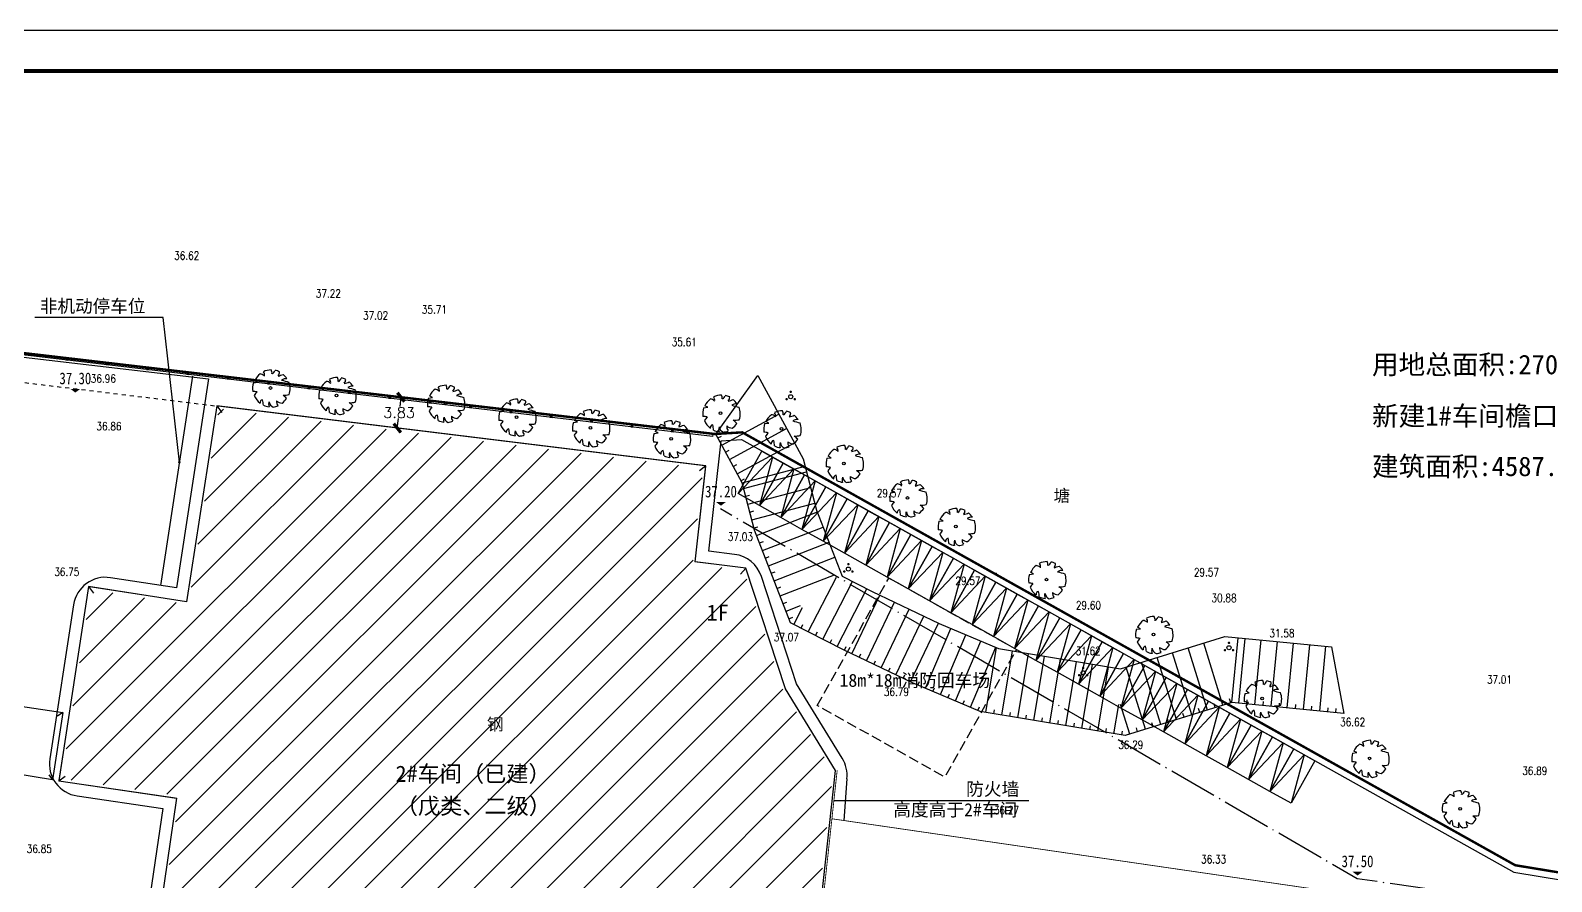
# Model space of a CAD drawing. Extents: x 40372685 to 40373131, y 3431137 to 3431353.
# Drawn here: x 40372788.4 to 40372975.6, y 3431248.6 to 3431353.4 of the extents above; entities that cross this region are included whole.
import ezdxf
from ezdxf.enums import TextEntityAlignment as Align

# ---------------------------------------------------------------- set-up
doc = ezdxf.new("R2010")
doc.units = 0
doc.header["$LTSCALE"] = 0.5
doc.header["$PDSIZE"] = -0.6
for name, pattern in [('10421', [2.00000000001, 2, 1e-11]), ('ACAD_ISO04W100', [30.5, 24, -3, 0.5, -3]), ('DASH', [0.35, 0.25, -0.1]), ('DASHDOT', [1, 0.5, -0.25, 0, -0.25]), ('X5', [3, 2, -1]), ('X6', [2, 1, -1])]:
    doc.linetypes.add(name, pattern=pattern)
doc.layers.get('0').update_dxf_attribs({"linetype": 'CONTINUOUS'})
doc.layers.get('Defpoints').update_dxf_attribs({"color": 1, "linetype": 'CONTINUOUS'})
doc.layers.add('ASSIST', color=7, linetype='CONTINUOUS', plot=False)
for name, color, linetype in [('DIM_LEAD', 3, 'CONTINUOUS'), ('DLSS', 4, 'CONTINUOUS'), ('DM-标高', 7, 'CONTINUOUS'), ('DMTZ', 3, 'CONTINUOUS'), ('GCD', 250, 'CONTINUOUS'), ('JMD', 6, 'CONTINUOUS'), ('JZD', 1, 'CONTINUOUS'), ('JZP', 1, 'CONTINUOUS'), ('PUB_TEXT', 7, 'CONTINUOUS'), ('PUB_TITLE', 4, 'CONTINUOUS'), ('SXSS', 5, 'CONTINUOUS'), ('tree', 84, 'CONTINUOUS'), ('ZBTZ', 3, 'CONTINUOUS'), ('停车', 6, 'DASHDOT'), ('原道路', 7, 'CONTINUOUS'), ('建筑', 2, 'CONTINUOUS')]:
    doc.layers.add(name, color=color, linetype=linetype)
doc.styles.add('DIMHT', font='', dxfattribs={"width": 0.8})
doc.styles.add('HZ', font='rs.shx', dxfattribs={"width": 0.8, "bigfont": 'hztxt.shx'})
doc.styles.get("Standard").update_dxf_attribs({"font": 'rs.shx', "bigfont": 'hztxt.shx'})
doc.styles.add('宋体', font='')
doc.styles.get('DIMHT').set_extended_font_data('SimSun')
doc.styles.get('宋体').set_extended_font_data('SimSun')
doc.dimstyles.new('副本 (2) STANDARD', dxfattribs={"dimtxt": 1.3, "dimasz": 1, "dimexe": 0.18, "dimexo": 0.0625, "dimgap": 0.09, "dimtad": 0, "dimtih": 1, "dimtoh": 1, "dimzin": 0, "dimdsep": 46, "dimtxsty": 'Standard', "dimblk": 'ARCHTICK', "dimcen": 0.09, "dimadec": 0, "dimazin": 0, "dimtfac": 1, "dimtofl": 0, "dimtmove": 0, "dimatfit": 3, "dimfxl": 0.18, "dimtolj": 1, "dimtzin": 0, "dimarcsym": 0})

# ---------------------------------------------------------------- blocks, each defined once
blk = doc.blocks.new('_ArchTick')
at = {"color": 0, "linetype": 'ByBlock', "const_width": 0.4}
blk.add_lwpolyline([(-0.5, -0.5), (0.5, 0.5)], dxfattribs=at)
blk = doc.blocks.new('*D39')
at = {"color": 0, "linetype": 'Continuous', "lineweight": -2}
for p, q in [((40372833.92030405, 3431308.280328995), (40372833.80360275, 3431308.294005849)), ((40372833.98237921, 3431308.273054072), (40372833.8461777, 3431307.110879537)), ((40372833.53652702, 3431304.468705002), (40372833.67272852, 3431305.630879537)), ((40372833.47445186, 3431304.475979925), (40372833.35775056, 3431304.48965678))]:
    blk.add_line(p, q, dxfattribs=at)
at = {"layer": 'Defpoints', "color": 0, "linetype": 'Continuous'}
for p in [(40372833.98237921, 3431308.273054072, -38.763), (40372833.98237921, 3431308.273054072), (40372833.53652702, 3431304.468705002)]:
    blk.add_point(p, dxfattribs=at)
at = {"color": 0, "linetype": 'Continuous', "lineweight": -2}
for p, rotation in [((40372833.98237921, 3431308.273054072), 83.31568969721653), ((40372833.53652702, 3431304.468705002), 263.3156896972165)]:
    blk.add_blockref('_ArchTick', p, dxfattribs=dict(at, rotation=rotation))
at = {"color": 0, "linetype": 'Continuous', "insert": (40372833.75945311, 3431306.370879533), "char_height": 1.3, "attachment_point": 5}
blk.add_mtext('\\A1;3.83', dxfattribs=at)
blk = doc.blocks.new('dfghfg')
at = {"layer": 'tree', "linetype": 'ByBlock'}
for p, q in [((509406.2682410891, 3423593.020053741), (509406.6218178452, 3423593.059964756)), ((509406.6218178452, 3423593.059964756), (509406.3612876038, 3423593.199653311)), ((509406.3612876038, 3423593.199653311), (509406.3612876038, 3423593.199653311))]:
    blk.add_line(p, q, dxfattribs=at)
blk.add_circle((509407.7112059934, 3423592.546626458), 0.1145738825968271, dxfattribs=at)
for centre, radius, start, end in [((509407.7887004479, 3423592.491841269), 1.580153127283923, 126.0750862209067, 153.6245358157627), ((509406.7472989186, 3423593.104986692), 0.6732104297996909, 48.52032687076241, 80.51513693243255), ((509407.7887004479, 3423592.491841269), 1.596549086296695, 89.33214719505658, 114.3856331149069), ((509406.8375576603, 3423593.679193987), 0.3900161243638618, 343.6554953825319, 39.76000017775623), ((509407.2895467119, 3423593.828860295), 0.5791184094101951, 352.0774787637317, 26.61285016491495), ((509407.5601130034, 3423594.249938669), 0.605530092359942, 304.1868347793446, 338.5410985548548), ((509407.7887004479, 3423592.491841269), 1.591907737864887, 62.87665779174358, 77.70212823398225), ((509408.053398783, 3423593.910572988), 0.4610683567131215, 315.8454028051646, 359.7650515073393), ((509407.0806276748, 3423598.269274246), 4.896501161568438, 285.4397492940443, 290.7099386937828), ((509407.7887004479, 3423592.491841269), 1.569924453832538, 31.40982915094151, 49.47525297522204), ((509407.7887004479, 3423592.491841269), 1.609597799522454, 160.8426186990589, 187.2750076388026), ((509405.9832870107, 3423589.655919178), 2.640362469471504, 77.37282248889207, 85.46489281535014), ((509407.800271239, 3423590.982997603), 1.760148235436332, 134.778171736673, 147.3314575017362), ((509409.0496460202, 3423592.61382284), 0.7006536032791523, 83.53226132824136, 121.6543916409493), ((509410.690284622, 3423598.754125988), 5.896447816781406, 250.0864903271784, 256.3451087783815), ((509407.7887004479, 3423592.491841269), 1.600755679284595, 340.3307325926162, 19.42996922986335), ((509407.7887004479, 3423592.491841269), 1.572737422721863, 200.8102930094846, 231.4391664261369), ((509407.0609610301, 3423591.294675654), 0.2616410892313545, 97.74103767390717, 188.8107565348529), ((509403.7624485414, 3423590.924118831), 3.323492048011952, 2.946470817878558, 10.92381899495543), ((509407.7887004479, 3423592.491841269), 1.565680468177276, 243.1498331421489, 261.8356211140722), ((509408.1887524429, 3423591.154822244), 0.6608835852679075, 160.600839180328, 199.399160819672), ((509408.1146230217, 3423591.411938739), 0.5337378644736782, 186.1911477480004, 248.4951671822774), ((509407.7887004479, 3423592.491841269), 1.581857874712538, 274.7236252440303, 290.3276997676143), ((509408.7005242803, 3423591.354377322), 0.490350427398323, 170.6313650655725, 220.6278085529084), ((509408.7899798857, 3423592.128594016), 0.900453911657676, 230.458233944903, 263.1092794003299), ((509407.7887004479, 3423592.491841269), 1.542217127291086, 305.394040057282, 326.2463754227349), ((509408.8866493223, 3423593.876725358), 1.966765796431264, 266.7454956891002, 282.01462486315), ((509407.8133969895, 3423590.589947882), 1.635690329822331, 39.65359599464671, 53.99298541558833)]:
    blk.add_arc(centre, radius, start, end, dxfattribs=at)
blk = doc.blocks.new('fgfg')
at = {"layer": '停车', "color": 41, "linetype": 'Continuous'}
for points in [[(492780.1734876254, 3430359.732672142), (492783.1734876254, 3430359.732672142), (492783.1734876254, 3430353.732672142), (492780.1734876254, 3430353.732672142), (492780.1734876254, 3430359.732672142)], [(492780.1734876254, 3430353.732672142), (492781.6734876254, 3430359.732672142), (492783.1734876254, 3430353.732672142)], [(492783.1734876254, 3430359.732672142), (492786.1734876254, 3430359.732672142), (492786.1734876254, 3430353.732672142), (492783.1734876254, 3430353.732672142), (492783.1734876254, 3430359.732672142)], [(492783.1734876254, 3430353.732672142), (492784.6734876254, 3430359.732672142), (492786.1734876254, 3430353.732672142)], [(492786.1734876254, 3430359.732672142), (492789.1734876254, 3430359.732672142), (492789.1734876254, 3430353.732672142), (492786.1734876254, 3430353.732672142), (492786.1734876254, 3430359.732672142)], [(492786.1734876254, 3430353.732672142), (492787.6734876254, 3430359.732672142), (492789.1734876254, 3430353.732672142)], [(492789.1734876254, 3430359.732672142), (492792.1734876254, 3430359.732672142), (492792.1734876254, 3430353.732672142), (492789.1734876254, 3430353.732672142), (492789.1734876254, 3430359.732672142)], [(492789.1734876254, 3430353.732672142), (492790.6734876254, 3430359.732672142), (492792.1734876254, 3430353.732672142)], [(492792.1734876254, 3430359.732672142), (492795.1734876254, 3430359.732672142), (492795.1734876254, 3430353.732672142), (492792.1734876254, 3430353.732672142), (492792.1734876254, 3430359.732672142)], [(492792.1734876254, 3430353.732672142), (492793.6734876254, 3430359.732672142), (492795.1734876254, 3430353.732672142)], [(492795.1734876254, 3430359.732672142), (492798.1734876254, 3430359.732672142), (492798.1734876254, 3430353.732672142), (492795.1734876254, 3430353.732672142), (492795.1734876254, 3430359.732672142)], [(492795.1734876254, 3430353.732672142), (492796.6734876254, 3430359.732672142), (492798.1734876254, 3430353.732672142)], [(492798.1734876254, 3430359.732672142), (492801.1734876254, 3430359.732672142), (492801.1734876254, 3430353.732672142), (492798.1734876254, 3430353.732672142), (492798.1734876254, 3430359.732672142)], [(492798.1734876254, 3430353.732672142), (492799.6734876254, 3430359.732672142), (492801.1734876254, 3430353.732672142)], [(492801.1734876254, 3430359.732672142), (492804.1734876254, 3430359.732672142), (492804.1734876254, 3430353.732672142), (492801.1734876254, 3430353.732672142), (492801.1734876254, 3430359.732672142)], [(492801.1734876254, 3430353.732672142), (492802.6734876254, 3430359.732672142), (492804.1734876254, 3430353.732672142)], [(492804.1734876254, 3430359.732672142), (492807.1734876254, 3430359.732672142), (492807.1734876254, 3430353.732672142), (492804.1734876254, 3430353.732672142), (492804.1734876254, 3430359.732672142)], [(492804.1734876254, 3430353.732672142), (492805.6734876254, 3430359.732672142), (492807.1734876254, 3430353.732672142)], [(492807.1734876254, 3430359.732672142), (492810.1734876254, 3430359.732672142), (492810.1734876254, 3430353.732672142), (492807.1734876254, 3430353.732672142), (492807.1734876254, 3430359.732672142)], [(492807.1734876254, 3430353.732672142), (492808.6734876254, 3430359.732672142), (492810.1734876254, 3430353.732672142)]]:
    blk.add_lwpolyline(points, dxfattribs=at)
blk = doc.blocks.new('室外标高')
at = {"color": 0, "linetype": 'Continuous'}
blk.add_solid([(-0.3774873600000138, 0.2831155200000103), (0.3774873600000138, 0.2831155200000103), (0, 0)], dxfattribs=at)
at = {"color": 0, "linetype": 'Continuous', "style": 'DIMHT', "width": 0.8}
blk.add_attdef('标高', text='', height=1, dxfattribs=at).set_placement((0, 0.6371457211896612), align=Align.CENTER)
blk = doc.blocks.new('GC0000')
at = {"linetype": 'Continuous'}
blk.add_point((0, 0), dxfattribs=at)
blk = doc.blocks.new('GC200')
blk = doc.blocks.new('gc254')
at = {"const_width": 0.3}
for points in [[(-0.15, 1.2, 1), (0.15, 1.2, 1)], [(-1.15, -0.6, 1), (-0.85, -0.6, 1)], [(0.85, -0.6, 1), (1.15, -0.6, 1)]]:
    blk.add_lwpolyline(points, format="xyb", close=True, dxfattribs=at)
blk.add_circle((0, 0), 0.5)
blk = doc.blocks.new('gc002')
at = {"color": 250}
for p, q in [((0.5, 0.5), (-0.5, 0.5)), ((-0.5, 0.5), (-0.5, -0.5)), ((0.5, -0.5), (0.5, 0.5)), ((-0.5, -0.5), (0.5, -0.5))]:
    blk.add_line(p, q, dxfattribs=at)
at = {"color": 250, "linetype": 'Continuous'}
for points in [[(0, 0), (0.5, 0.5), (-0.5, 0.5)], [(0, 0), (-0.5, 0.5), (-0.5, -0.5)], [(0, 0), (-0.5, -0.5), (0.5, -0.5)], [(0, 0), (0.5, -0.5), (0.5, 0.5)]]:
    blk.add_solid(points, dxfattribs=at)
blk = doc.blocks.new('tyrgefrgh')
at = {"layer": 'ASSIST', "color": 251, "linetype": 'Continuous', "flags": 128}
blk.add_lwpolyline([(40373183.78532836, 3431580.099577629), (40373169.98032836, 3431581.434577629), (40373156.85732836, 3431577.368577629), (40373139.03532836, 3431580.33557763), (40373130.69732836, 3431583.862577629), (40373122.19032836, 3431587.92957763), (40373115.68832836, 3431591.255577629), (40373111.27232835, 3431602.653577629), (40373109.73032836, 3431608.48357763), (40373106.4811159, 3431614.492412166), (40373111.66090069, 3431621.717600137), (40373117.23206685, 3431611.45501058), (40373118.90424185, 3431605.132844417), (40373122.05604015, 3431596.997836021), (40373125.74327855, 3431595.111684853), (40373133.98764918, 3431591.170241881), (40373141.28487, 3431588.083494721), (40373156.29993197, 3431585.58379273), (40373169.14795981, 3431589.564595992), (40373182.25189792, 3431588.297391547)], close=True, dxfattribs=at)
at = {"layer": 'DLSS', "color": 251, "linetype": 'X6', "elevation": -38.763, "flags": 128}
blk.add_lwpolyline([(40372962.72778402, 3431572.372086061), (40372964.59358639, 3431572.570029305), (40372968.59985823, 3431627.277895613), (40373045.09332836, 3431617.951577629)], dxfattribs=at)
at = {"layer": 'DMTZ', "color": 251, "linetype": 'Continuous'}
for p, q in [((40373107.21649091, 3431613.132468236), (40373114.25523905, 3431616.938595363)), ((40373108.16779545, 3431611.373201438), (40373115.20943016, 3431615.180889446)), ((40373106.74083864, 3431614.012101634), (40373107.18065534, 3431614.24992777)), ((40373107.69214318, 3431612.252834837), (40373108.13195988, 3431612.490660973)), ((40373109.1191, 3431609.61393464), (40373116.16362127, 3431613.423183529)), ((40373108.64344773, 3431610.493568039), (40373109.08326443, 3431610.731394175)), ((40373109.73032836, 3431608.48357763), (40373117.47612011, 3431610.532293044)), ((40373109.59475227, 3431608.734301242), (40373110.03456897, 3431608.972127378)), ((40373109.9131465, 3431607.79237805), (40373117.65893824, 3431609.841093465)), ((40373110.16884762, 3431606.825622169), (40373110.65222556, 3431606.953472733)), ((40373110.42454875, 3431605.858866288), (40373118.17034049, 3431607.907581703)), ((40373110.68024988, 3431604.892110407), (40373111.16362782, 3431605.01996097)), ((40373110.935951, 3431603.925354526), (40373118.68174275, 3431605.97406994)), ((40373111.51961377, 3431602.015316966), (40373118.99063341, 3431604.909861865)), ((40373111.19165213, 3431602.958598644), (40373111.67503007, 3431603.086449208)), ((40373112.24215277, 3431600.150394073), (40373119.71317241, 3431603.044938972)), ((40373111.88088326, 3431601.082855519), (40373112.34711399, 3431601.263490269)), ((40373112.96469176, 3431598.28547118), (40373120.4357114, 3431601.180016079)), ((40373112.60342226, 3431599.217932626), (40373113.06965298, 3431599.398567376)), ((40373113.68723076, 3431596.420548287), (40373121.1582504, 3431599.315093186)), ((40373113.32596126, 3431597.353009733), (40373113.79219198, 3431597.533644483)), ((40373114.04850025, 3431595.48808684), (40373114.51473098, 3431595.66872159)), ((40373114.40976976, 3431594.555625394), (40373121.09092017, 3431597.144146208)), ((40373117.87924801, 3431590.134845737), (40373121.3294458, 3431596.879640092)), ((40373119.65981147, 3431589.224025362), (40373123.30862555, 3431596.35709486)), ((40373114.77103925, 3431593.623163947), (40373115.23726998, 3431593.803798697)), ((40373121.44037493, 3431588.313204987), (40373125.08918902, 3431595.446274485)), ((40373123.23473389, 3431587.430271493), (40373126.69053698, 3431594.658822497)), ((40373125.03913154, 3431586.5676307), (40373128.49493463, 3431593.796181704)), ((40373115.13230875, 3431592.690702501), (40373116.9208056, 3431593.38363127)), ((40373115.49357826, 3431591.758241054), (40373115.95980898, 3431591.938875804)), ((40373116.09868455, 3431591.045666112), (40373117.15933123, 3431593.119125154)), ((40373126.84352918, 3431585.704989908), (40373130.29933228, 3431592.933540911)), ((40373128.64792682, 3431584.842349115), (40373132.10372992, 3431592.070900118)), ((40373116.98896628, 3431590.590255924), (40373117.21667137, 3431591.03539679)), ((40373118.76952974, 3431589.679435549), (40373118.99723484, 3431590.124576415)), ((40373130.45232447, 3431583.979708322), (40373133.90812757, 3431591.208259325)), ((40373132.28920431, 3431583.189209134), (40373135.41059587, 3431590.568330993)), ((40373120.5500932, 3431588.768615175), (40373120.7777983, 3431589.21375604)), ((40373122.33253507, 3431587.86159189), (40373122.54819527, 3431588.312691301)), ((40373134.1311876, 3431582.410044461), (40373137.25257915, 3431589.789166321)), ((40373135.97317088, 3431581.630879789), (40373139.09456244, 3431589.010001648)), ((40373137.81515417, 3431580.851715117), (40373140.93654572, 3431588.230836976)), ((40373139.7013141, 3431580.224704568), (40373141.02774939, 3431588.192257541)), ((40373166.98997537, 3431580.50805357), (40373164.61872134, 3431588.161267207)), ((40373168.9003777, 3431581.099968214), (40373166.52912367, 3431588.753181851)), ((40373169.98032836, 3431581.434577629), (40373170.75153825, 3431589.409523395)), ((40373170.84569124, 3431581.350893497), (40373171.61690114, 3431589.325839262)), ((40373172.83640464, 3431581.158383363), (40373173.60761454, 3431589.133329128)), ((40373174.82711805, 3431580.96587323), (40373175.59832794, 3431588.940818995)), ((40373176.81783145, 3431580.773363096), (40373177.58904134, 3431588.748308862)), ((40373178.80854485, 3431580.580852963), (40373179.57975475, 3431588.555798728)), ((40373180.79925825, 3431580.388342829), (40373181.57046815, 3431588.363288594)), ((40373124.13693271, 3431586.998951097), (40373124.35259291, 3431587.450050508)), ((40373125.94133036, 3431586.136310304), (40373126.15699056, 3431586.587409715)), ((40373141.67416175, 3431579.896265617), (40373142.98991258, 3431587.799639858)), ((40373143.6470094, 3431579.567826666), (40373144.96276024, 3431587.471200908)), ((40373145.61985705, 3431579.239387716), (40373146.93560789, 3431587.142761957)), ((40373147.59270471, 3431578.910948765), (40373148.90845554, 3431586.814323006)), ((40373149.56555235, 3431578.582509814), (40373150.88130319, 3431586.485884055)), ((40373161.25876839, 3431578.73230964), (40373158.88751436, 3431586.385523277)), ((40373163.16917071, 3431579.324224283), (40373160.79791669, 3431586.97743792)), ((40373165.07957304, 3431579.916138927), (40373162.70831902, 3431587.569352564)), ((40373127.745728, 3431585.273669511), (40373127.9613882, 3431585.724768922)), ((40373129.55012565, 3431584.411028719), (40373129.76578584, 3431584.86212813)), ((40373151.53840001, 3431578.254070863), (40373152.85415084, 3431586.157445104)), ((40373153.51124766, 3431577.925631912), (40373154.82699849, 3431585.829006153)), ((40373159.34836606, 3431578.140394996), (40373156.97711203, 3431585.793608633)), ((40373131.36821268, 3431583.57879147), (40373131.56300385, 3431584.039287291)), ((40373133.21019596, 3431582.799626797), (40373133.40498713, 3431583.260122618)), ((40373135.05217924, 3431582.020462126), (40373135.24697041, 3431582.480957946)), ((40373136.89416252, 3431581.241297453), (40373137.08895369, 3431581.701793274)), ((40373138.73614581, 3431580.462132781), (40373138.93093698, 3431580.922628602)), ((40373155.48409531, 3431577.597192961), (40373156.07961497, 3431581.174325191)), ((40373157.43796373, 3431577.548480353), (40373156.30970336, 3431581.189936522)), ((40373166.03477421, 3431580.212096248), (40373165.88679555, 3431580.68969683)), ((40373167.94517653, 3431580.804010892), (40373167.79719788, 3431581.281611474)), ((40373169.85557886, 3431581.395925535), (40373169.70760021, 3431581.873526117)), ((40373171.84104794, 3431581.25463843), (40373171.88917547, 3431581.75231678)), ((40373173.83176135, 3431581.062128297), (40373173.87988888, 3431581.559806647)), ((40373175.82247475, 3431580.869618163), (40373175.87060228, 3431581.367296514)), ((40373177.81318815, 3431580.67710803), (40373177.86131568, 3431581.17478638)), ((40373179.80390155, 3431580.484597896), (40373179.85202909, 3431580.982276247)), ((40373181.79461496, 3431580.292087763), (40373181.84274249, 3431580.789766114)), ((40373182.78997166, 3431580.195832696), (40373182.83809919, 3431580.693511047)), ((40373140.68773793, 3431580.060485092), (40373140.76984766, 3431580.553697005)), ((40373142.66058557, 3431579.732046142), (40373142.74269532, 3431580.225258055)), ((40373144.63343323, 3431579.403607191), (40373144.71554296, 3431579.896819104)), ((40373146.60628088, 3431579.07516824), (40373146.68839062, 3431579.568380153)), ((40373148.57912853, 3431578.746729289), (40373148.66123827, 3431579.239941202)), ((40373150.55197618, 3431578.418290338), (40373150.63408592, 3431578.911502251)), ((40373160.30356722, 3431578.436352318), (40373160.15558857, 3431578.9139529)), ((40373162.21396955, 3431579.028266962), (40373162.0659909, 3431579.505867544)), ((40373164.12437188, 3431579.620181605), (40373163.97639322, 3431580.097782187)), ((40373152.52482384, 3431578.089851387), (40373152.60693357, 3431578.5830633)), ((40373154.49767148, 3431577.761412437), (40373154.57978122, 3431578.25462435)), ((40373156.47051913, 3431577.432973486), (40373156.55262887, 3431577.926185399)), ((40373158.3931649, 3431577.844437675), (40373158.24518624, 3431578.322038257))]:
    blk.add_line(p, q, dxfattribs=at)
blk.add_lwpolyline([(40373183.78532836, 3431580.099577629), (40373169.98032836, 3431581.434577629), (40373156.85732836, 3431577.368577629), (40373139.03532836, 3431580.33557763), (40373130.69732836, 3431583.862577629), (40373122.19032836, 3431587.92957763), (40373115.68832836, 3431591.255577629), (40373111.27232835, 3431602.653577629), (40373109.73032836, 3431608.48357763), (40373106.4811159, 3431614.492412166)], dxfattribs=at)
at = {"layer": 'JMD', "color": 251, "linetype": 'Continuous'}
for p, q in [((40373045.09332836, 3431617.951577629), (40373045.69689412, 3431617.154264413)), ((40373106.11605521, 3431614.45625631), (40373106.08666662, 3431614.207989698)), ((40373106.11605521, 3431614.45625631), (40373106.08666662, 3431614.207989698)), ((40373105.28261808, 3431610.568673681), (40373104.4981339, 3431609.948524859)), ((40373110.18832836, 3431597.99757763), (40373109.55337495, 3431597.225027192)), ((40373029.32238176, 3431595.705877776), (40373029.91361345, 3431594.899376016)), ((40373026.13751512, 3431580.211050095), (40373025.49413975, 3431579.735583876)), ((40373024.41486213, 3431572.543953006, 37.734), (40373024.89032836, 3431571.900577629, 37.734)), ((40373025.63832836, 3431571.785577629), (40373026.44247153, 3431572.380013294))]:
    blk.add_line(p, q, dxfattribs=at)
at = {"layer": 'JMD', "color": 251, "linetype": 'Continuous', "flags": 128}
for points in [[(40373106.11605521, 3431614.45625631), (40372966.17852835, 3431631.02137763), (40372961.38561971, 3431572.543360821)], [(40373106.11605521, 3431614.45625631), (40372966.17852835, 3431631.02137763), (40372961.38561971, 3431572.543360821)], [(40373106.08666662, 3431614.207989698), (40372966.40652136, 3431630.742643442), (40372961.63478422, 3431572.522939083)], [(40373106.08666662, 3431614.207989698), (40372966.40652136, 3431630.742643442), (40372961.63478422, 3431572.522939083)]]:
    blk.add_lwpolyline(points, dxfattribs=at)
blk.add_lwpolyline([(40373045.09332836, 3431617.951577629), (40373041.38114975, 3431593.848662564), (40373029.32238176, 3431595.705877776), (40373025.63832836, 3431571.785577629), (40373040.13878568, 3431569.670283578), (40373037.12732836, 3431549.02657763), (40373117.33832835, 3431537.325577629), (40373121.22732835, 3431573.05757763), (40373115.05332836, 3431583.109577629), (40373110.18832836, 3431597.99757763), (40373103.96717233, 3431598.753622332), (40373105.28261808, 3431610.568673681)], close=True, dxfattribs=at)
at = {"layer": 'JMD', "color": 251, "linetype": 'Continuous', "elevation": 37.734, "flags": 128}
blk.add_lwpolyline([(40373024.89032836, 3431571.900577629), (40373010.08632836, 3431574.34157763), (40373011.30132835, 3431582.437577629), (40373026.13751512, 3431580.211050095), (40373024.89032836, 3431571.900577629)], close=True, dxfattribs=at)
at = {"layer": 'JZP', "color": 1, "linetype": 'X5', "const_width": 0.3, "flags": 128}
blk.add_lwpolyline([(40373109.7472074, 3431614.702344609), (40373106.36712249, 3431614.498525925), (40372965.71412508, 3431630.982409588), (40372961.38878857, 3431573.710874797), (40372976.36422291, 3431534.297990696), (40373041.27373327, 3431524.831261513), (40373125.44317016, 3431512.555567854), (40373207.52321563, 3431500.58460154), (40373292.56017065, 3431488.182384675), (40373300.68812997, 3431545.777397828), (40373286.62960164, 3431547.92691347), (40373204.86267656, 3431561.398420428)], close=True, dxfattribs=at)
at = {"layer": 'GCD', "color": 251, "linetype": 'Continuous'}
ref = blk.add_blockref('GC200', (40373039.24882836, 3431636.465377629, 36.6211), dxfattribs=dict(at, xscale=0.5, yscale=0.5, zscale=0.5))
ref.add_attrib('height', '36.62', dxfattribs={"linetype": 'Continuous', "height": 1, "style": 'HZ', "width": 0.8}).set_placement((40373039.84882835, 3431636.465377629, 36.6211), align=Align.MIDDLE_LEFT)
ref = blk.add_blockref('GC200', (40373057.56902836, 3431630.668377629, 37.2203), dxfattribs=dict(at, xscale=0.5, yscale=0.5, zscale=0.5))
ref.add_attrib('height', '37.22', dxfattribs={"linetype": 'Continuous', "height": 1, "style": 'HZ', "width": 0.8}).set_placement((40373057.28086247, 3431631.810372076, 37.2203), align=Align.MIDDLE_LEFT)
ref = blk.add_blockref('GC200', (40373066.97472835, 3431629.937977629, 37.0205), dxfattribs=dict(at, xscale=0.5, yscale=0.5, zscale=0.5))
ref.add_attrib('height', '37.02', dxfattribs={"linetype": 'Continuous', "height": 1, "style": 'HZ', "width": 0.8}).set_placement((40373063.08975108, 3431629.084296478, 37.0205), align=Align.MIDDLE_LEFT)
ref = blk.add_blockref('GC200', (40373069.72582836, 3431629.824177629, 35.7054), dxfattribs=dict(at, xscale=0.5, yscale=0.5, zscale=0.5))
ref.add_attrib('height', '35.71', dxfattribs={"linetype": 'Continuous', "height": 1, "style": 'HZ', "width": 0.8}).set_placement((40373070.32582836, 3431629.824177629, 35.7054), align=Align.MIDDLE_LEFT)
ref = blk.add_blockref('GC200', (40373101.50965872, 3431626.947083404, 35.61), dxfattribs=dict(at, xscale=0.5, yscale=0.5, zscale=0.5))
ref.add_attrib('height', '35.61', dxfattribs={"linetype": 'Continuous', "height": 1, "style": 'HZ', "width": 0.8}).set_placement((40373101.06362153, 3431625.825916067, 35.61), align=Align.MIDDLE_LEFT)
ref = blk.add_blockref('GC200', (40373028.99032836, 3431621.32157763, 36.955), dxfattribs=dict(at, xscale=0.5, yscale=0.5, zscale=0.5))
ref.add_attrib('height', '36.96', dxfattribs={"linetype": 'Continuous', "height": 1, "style": 'HZ', "width": 0.8}).set_placement((40373029.59032836, 3431621.32157763, 36.955), align=Align.MIDDLE_LEFT)
ref = blk.add_blockref('GC200', (40373029.67946184, 3431615.455014701, 36.86), dxfattribs=dict(at, xscale=0.5, yscale=0.5, zscale=0.5))
ref.add_attrib('height', '36.86', dxfattribs={"linetype": 'Continuous', "height": 1, "style": 'HZ', "width": 0.8}).set_placement((40373030.27946185, 3431615.455014701, 36.86), align=Align.MIDDLE_LEFT)
ref = blk.add_blockref('GC200', (40373125.71028446, 3431607.213161986, 29.57), dxfattribs=dict(at, xscale=0.5, yscale=0.5, zscale=0.5))
ref.add_attrib('height', '29.57', dxfattribs={"linetype": 'Continuous', "height": 1, "style": 'HZ', "width": 0.8}).set_placement((40373126.31028447, 3431607.213161986, 29.57), align=Align.MIDDLE_LEFT)
ref = blk.add_blockref('GC200', (40373111.27232835, 3431602.653577629, 37.031), dxfattribs=dict(at, xscale=0.5, yscale=0.5, zscale=0.5))
ref.add_attrib('height', '37.03', dxfattribs={"linetype": 'Continuous', "height": 1, "style": 'HZ', "width": 0.8}).set_placement((40373107.97809141, 3431601.853407657, 37.031), align=Align.MIDDLE_LEFT)
ref = blk.add_blockref('GC200', (40373027.34332836, 3431595.994577629, 36.745), dxfattribs=dict(at, xscale=0.5, yscale=0.5, zscale=0.5))
ref.add_attrib('height', '36.75', dxfattribs={"linetype": 'Continuous', "height": 1, "style": 'HZ', "width": 0.8}).set_placement((40373025.09492252, 3431597.52199235, 36.745), align=Align.MIDDLE_LEFT)
ref = blk.add_blockref('GC200', (40373168.49752836, 3431596.00657763, 29.5724), dxfattribs=dict(at, xscale=0.5, yscale=0.5, zscale=0.5))
ref.add_attrib('height', '29.57', dxfattribs={"linetype": 'Continuous', "height": 1, "style": 'HZ', "width": 0.8}).set_placement((40373165.32464889, 3431597.469979308, 29.5724), align=Align.MIDDLE_LEFT)
ref = blk.add_blockref('GC200', (40373135.37412186, 3431596.422706198, 29.57), dxfattribs=dict(at, xscale=0.5, yscale=0.5, zscale=0.5))
ref.add_attrib('height', '29.57', dxfattribs={"linetype": 'Continuous', "height": 1, "style": 'HZ', "width": 0.8}).set_placement((40373135.97412186, 3431596.422706198, 29.57), align=Align.MIDDLE_LEFT)
ref = blk.add_blockref('GC200', (40373150.44324582, 3431592.155756587, 29.6), dxfattribs=dict(at, xscale=0.5, yscale=0.5, zscale=0.5))
ref.add_attrib('height', '29.60', dxfattribs={"linetype": 'Continuous', "height": 1, "style": 'HZ', "width": 0.8}).set_placement((40373150.80421343, 3431593.406475353, 29.6), align=Align.MIDDLE_LEFT)
ref = blk.add_blockref('GC200', (40373168.86102836, 3431595.486377629, 30.8803), dxfattribs=dict(at, xscale=0.5, yscale=0.5, zscale=0.5))
ref.add_attrib('height', '30.88', dxfattribs={"linetype": 'Continuous', "height": 1, "style": 'HZ', "width": 0.8}).set_placement((40373167.49415606, 3431594.305136083, 30.8803), align=Align.MIDDLE_LEFT)
ref = blk.add_blockref('GC200', (40373115.68832836, 3431591.255577629, 37.072), dxfattribs=dict(at, xscale=0.5, yscale=0.5, zscale=0.5))
ref.add_attrib('height', '37.07', dxfattribs={"linetype": 'Continuous', "height": 1, "style": 'HZ', "width": 0.8}).set_placement((40373113.63761251, 3431589.489313873, 37.072), align=Align.MIDDLE_LEFT)
ref = blk.add_blockref('GC200', (40373173.67432836, 3431589.126877629, 31.5771), dxfattribs=dict(at, xscale=0.5, yscale=0.5, zscale=0.5))
ref.add_attrib('height', '31.58', dxfattribs={"linetype": 'Continuous', "height": 1, "style": 'HZ', "width": 0.8}).set_placement((40373174.61306878, 3431589.964367431, 31.5771), align=Align.MIDDLE_LEFT)
ref = blk.add_blockref('GC200', (40373150.17296697, 3431587.783075694, 31.62), dxfattribs=dict(at, xscale=0.5, yscale=0.5, zscale=0.5))
ref.add_attrib('height', '31.62', dxfattribs={"linetype": 'Continuous', "height": 1, "style": 'HZ', "width": 0.8}).set_placement((40373150.77296697, 3431587.783075694, 31.62), align=Align.MIDDLE_LEFT)
ref = blk.add_blockref('GC200', (40373201.08732836, 3431585.779577629, 37.006), dxfattribs=dict(at, xscale=0.5, yscale=0.5, zscale=0.5))
ref.add_attrib('height', '37.01', dxfattribs={"linetype": 'Continuous', "height": 1, "style": 'HZ', "width": 0.8}).set_placement((40373201.3816381, 3431584.264423312, 37.006), align=Align.MIDDLE_LEFT)
ref = blk.add_blockref('GC200', (40373130.69732836, 3431583.862577629, 36.785), dxfattribs=dict(at, xscale=0.5, yscale=0.5, zscale=0.5))
ref.add_attrib('height', '36.79', dxfattribs={"linetype": 'Continuous', "height": 1, "style": 'HZ', "width": 0.8}).set_placement((40373127.17645856, 3431582.752332339, 36.785), align=Align.MIDDLE_LEFT)
ref = blk.add_blockref('GC200', (40373183.88532835, 3431580.099577629, 36.622), dxfattribs=dict(at, xscale=0.5, yscale=0.5, zscale=0.5))
ref.add_attrib('height', '36.62', dxfattribs={"linetype": 'Continuous', "height": 1, "style": 'HZ', "width": 0.8}).set_placement((40373183.31310226, 3431579.034080397, 36.622), align=Align.MIDDLE_LEFT)
ref = blk.add_blockref('GC200', (40373156.85732836, 3431577.368577629, 36.29), dxfattribs=dict(at, xscale=0.5, yscale=0.5, zscale=0.5))
ref.add_attrib('height', '36.29', dxfattribs={"linetype": 'Continuous', "height": 1, "style": 'HZ', "width": 0.8}).set_placement((40373156.02082817, 3431576.229572239, 36.29), align=Align.MIDDLE_LEFT)
ref = blk.add_blockref('GC200', (40373205.12704264, 3431573.028325752, 36.89), dxfattribs=dict(at, xscale=0.5, yscale=0.5, zscale=0.5))
ref.add_attrib('height', '36.89', dxfattribs={"linetype": 'Continuous', "height": 1, "style": 'HZ', "width": 0.8}).set_placement((40373205.72704264, 3431573.028325752, 36.89), align=Align.MIDDLE_LEFT)
ref = blk.add_blockref('GC200', (40373140.11960004, 3431568.192942339, 36.27), dxfattribs=dict(at, xscale=0.5, yscale=0.5, zscale=0.5))
ref.add_attrib('height', '36.27', dxfattribs={"linetype": 'Continuous', "height": 1, "style": 'HZ', "width": 0.8}).set_placement((40373140.71960003, 3431568.192942339, 36.27), align=Align.MIDDLE_LEFT)
ref = blk.add_blockref('GC200', (40373023.0355968, 3431564.747362482, 36.85), dxfattribs=dict(at, xscale=0.5, yscale=0.5, zscale=0.5))
ref.add_attrib('height', '36.85', dxfattribs={"linetype": 'Continuous', "height": 1, "style": 'HZ', "width": 0.8}).set_placement((40373021.70550989, 3431563.420514932, 36.85), align=Align.MIDDLE_LEFT)
ref = blk.add_blockref('GC200', (40373165.60562836, 3431562.132477629, 36.3254), dxfattribs=dict(at, xscale=0.5, yscale=0.5, zscale=0.5))
ref.add_attrib('height', '36.33', dxfattribs={"linetype": 'Continuous', "height": 1, "style": 'HZ', "width": 0.8}).set_placement((40373166.20562836, 3431562.132477629, 36.3254), align=Align.MIDDLE_LEFT)
at = {"layer": 'JMD', "color": 251, "linetype": 'Continuous', "xscale": 0.25, "yscale": 0.25, "rotation": 173.2490214149925}
for p in [(40373026.65604497, 3431623.736471691), (40373031.62137721, 3431623.148699898), (40373036.58670946, 3431622.560928105), (40373041.55204171, 3431621.973156312), (40373046.51737396, 3431621.38538452), (40373051.4827062, 3431620.797612727), (40373056.44803845, 3431620.209840933), (40373061.4133707, 3431619.62206914), (40373066.37870294, 3431619.034297348), (40373071.34403519, 3431618.446525555), (40373076.30936743, 3431617.858753762), (40373081.27469968, 3431617.270981969), (40373086.24003193, 3431616.683210176), (40373091.20536418, 3431616.095438383), (40373096.17069642, 3431615.50766659), (40373101.13602867, 3431614.919894797)]:
    blk.add_blockref('gc002', p, dxfattribs=at)
at = {"layer": 'JZD', "color": 251, "linetype": 'Continuous', "xscale": 0.5, "yscale": 0.5, "zscale": 0.5}
for p in [(40373106.4811159, 3431614.492412166, -38.763), (40373109.8612008, 3431614.696230849, -38.763), (40373204.97666996, 3431561.392306667, -38.763)]:
    blk.add_blockref('GC0000', p, dxfattribs=at)
at = {"layer": 'ZBTZ', "color": 251, "linetype": 'Continuous', "xscale": 0.5, "yscale": 0.5, "zscale": 0.5}
for p in [(40373115.71253639, 3431619.084463249), (40373122.80936992, 3431597.864993878), (40373169.64174396, 3431588.182144228), (40373151.69600579, 3431585.088744103)]:
    blk.add_blockref('gc254', p, dxfattribs=at)
at = {"layer": 'JMD', "color": 251, "linetype": 'Continuous', "style": '宋体'}
blk.add_text('钢', height=1.5, dxfattribs=at).set_placement((40373080.38968157, 3431578.756579211, -38.763), align=Align.MIDDLE_RIGHT)
at = {"layer": 'SXSS', "color": 251, "linetype": '10421', "style": '宋体'}
blk.add_text('塘', height=1.5, dxfattribs=at).set_placement((40373149.07788322, 3431606.940274821), align=Align.MIDDLE)

msp = doc.modelspace()

# ---------------------------------------------------------------- hatches: boundary and pattern name
at = {"linetype": 'Continuous'}
h = msp.add_hatch(dxfattribs=at)
h.set_pattern_fill('ANSI31', color=252, scale=2)
h.set_pattern_definition([(45, (39879996.93707681, 713.045011613518), (-2.245064030267288, 2.245064030267288), [])])
h.paths.add_polyline_path([(40372811.57877828, 3431306.859825266), (40372807.86521612, 3431282.74792683), (40372795.80644813, 3431284.605142042), (40372792.21409089, 3431261.280218692), (40372806.71217667, 3431259.165270595), (40372803.70071935, 3431238.521564647), (40372883.30698238, 3431226.908782314), (40372887.15121363, 3431262.229448568), (40372881.01239316, 3431272.224172142), (40372876.19573064, 3431286.964248525), (40372869.8693789, 3431287.733077453), (40372871.18486133, 3431299.548458279)])

# ---------------------------------------------------------------- linework, layer by layer
at = {"color": 4, "linetype": 'Continuous'}
for p, q in [((40372808.34799832, 3431310.846641962, 38.763), (40372804.38349234, 3431285.10538299, 38.763)), ((40372810.32469192, 3431310.54220411, 38.763), (40372806.36018594, 3431284.800945138, 38.763)), ((40372871.85550753, 3431289.304950629, 38.763), (40372873.36820509, 3431302.891675475, 38.763)), ((40372875.02223698, 3431288.920104305, 38.763), (40372871.85550753, 3431289.304950629, 38.763)), ((40372806.36018594, 3431284.800945138, 38.763), (40372798.25480516, 3431286.049284646, 38.763)), ((40372882.65737236, 3431272.985208971, 38.763), (40372878.3418249, 3431286.191759929, 38.763)), ((40372793.69254225, 3431282.704773147, 38.763), (40372790.7726236, 3431263.745946301, 38.763)), ((40372888.2911252, 3431263.812795039, 38.763), (40372882.65737236, 3431272.985208971, 38.763)), ((40372888.85921728, 3431261.286523343, 38.763), (40372888.46536556, 3431256.150118297, 38.763)), ((40372794.14861109, 3431259.178963779, 38.763), (40372804.67119874, 3431257.643952396, 38.763)), ((40372804.67119874, 3431257.643952396, 38.763), (40372801.65974091, 3431237.000242969, 38.763))]:
    msp.add_line(p, q, dxfattribs=at)
at = {"color": 3, "linetype": 'Continuous'}
msp.add_line((40372887.26041194, 3431258.611646507, 38.763), (40372911.26176, 3431258.611646507, 38.763), dxfattribs=at)
at = {"color": 4, "linetype": 'Continuous', "flags": 128}
for points in [[(40372727.09934903, 3431247.876878051), (40372732.52068471, 3431319.660475508), (40372810.32469192, 3431310.54220411)], [(40372873.36820509, 3431302.891675475), (40372875.88955439, 3431303.043712511), (40372970.91443284, 3431249.790556518), (40373050.24186996, 3431236.720967323)]]:
    msp.add_lwpolyline(points, dxfattribs=at)
at = {"color": 185, "linetype": 'ACAD_ISO04W100', "ltscale": 0.5, "elevation": -38.76300000000001, "flags": 128}
msp.add_lwpolyline([(40373044.64632531, 3431235.413202391), (40372951.62728044, 3431248.979567361), (40372873.29953925, 3431294.51519899)], dxfattribs=at)
at = {"linetype": 'DASH', "ltscale": 10, "elevation": -77.526, "flags": 128}
msp.add_lwpolyline([(40372885.21763898, 3431270.304319293), (40372894.01743339, 3431286.006663652), (40372909.71977775, 3431277.206869243), (40372900.91998333, 3431261.504524884), (40372885.21763898, 3431270.304319293)], dxfattribs=at)
at = {"color": 4, "linetype": 'Continuous'}
for centre, radius, start, end in [((40372874.53967537, 3431284.949319207, 38.763), 3.999999999814748, 18.09600662267203, 83.07093642976608), ((40372797.64592946, 3431282.095897443, 38.763), 4.000000000191212, 81.24446164257192, 171.2444614602226), ((40372794.7260108, 3431263.137070596, 38.763), 4.000000000085014, 171.2444614600938, 261.7003633799678), ((40372884.88270028, 3431261.719319564, 38.763), 4.000000000179878, 353.7884906035958, 31.55850110692747)]:
    msp.add_arc(centre, radius, start, end, dxfattribs=at)
at = {"layer": 'DIM_LEAD', "linetype": 'Continuous'}
for p, q in [((40372804.73294852, 3431318.066735099, 38.763), (40372788.92720541, 3431318.066735099, 38.763)), ((40372806.72148822, 3431300.27043463, 38.763), (40372804.73294852, 3431318.066735099, 38.763))]:
    msp.add_line(p, q, dxfattribs=at)
at = {"layer": 'DIM_LEAD', "linetype": 'Continuous', "const_width": 0.16, "elevation": 38.763}
msp.add_lwpolyline([(40372806.73037205, 3431300.190929424, 1), (40372806.7126044, 3431300.349939835, 1)], format="xyb", close=True, dxfattribs=at)
at = {"layer": 'DIM_LEAD', "linetype": 'Continuous', "const_width": 0.16}
msp.add_lwpolyline([(40372907.1388135, 3431286.44865469, 1), (40372907.20426883, 3431286.594653321, 1)], format="xyb", close=True, dxfattribs=at)
at = {"layer": 'PUB_TITLE', "linetype": 'Continuous'}
msp.add_lwpolyline([(40372685.26687493, 3431143.437307403), (40373130.76687493, 3431143.437307403), (40373130.76687493, 3431353.437307403), (40372685.26687493, 3431353.437307403)], close=True, dxfattribs=at)
at = {"layer": 'PUB_TITLE', "linetype": 'Continuous', "const_width": 0.5}
msp.add_lwpolyline([(40372697.76687493, 3431148.437307403), (40373125.76687493, 3431148.437307403), (40373125.76687493, 3431348.437307403), (40372697.76687493, 3431348.437307403)], close=True, dxfattribs=at)
at = {"layer": '停车', "color": 41, "linetype": 'Continuous'}
for points, elevation in [([(40372878.40930685, 3431301.631611045), (40372881.02636424, 3431300.164978643), (40372878.09309944, 3431294.930863857), (40372875.47604205, 3431296.397496258), (40372878.40930685, 3431301.631611045)], -77.526), ([(40372875.47604205, 3431296.397496258), (40372879.71783555, 3431300.898294844), (40372878.09309944, 3431294.930863857)], -77.526), ([(40372881.02636424, 3431300.164978643), (40372883.64342164, 3431298.698346243), (40372880.71015683, 3431293.464231456), (40372878.09309944, 3431294.930863857), (40372881.02636424, 3431300.164978643)], -77.526), ([(40372878.09309944, 3431294.930863857), (40372882.33489294, 3431299.431662444), (40372880.71015683, 3431293.464231456)], -77.526), ([(40372883.64342164, 3431298.698346243), (40372886.26047903, 3431297.231713842), (40372883.32721423, 3431291.997599056), (40372880.71015683, 3431293.464231456), (40372883.64342164, 3431298.698346243)], -77.526), ([(40372880.71015683, 3431293.464231456), (40372884.95195033, 3431297.965030042), (40372883.32721423, 3431291.997599056)], -77.526), ([(40372886.26047903, 3431297.231713842), (40372888.87753642, 3431295.765081441), (40372885.94427162, 3431290.530966654), (40372883.32721423, 3431291.997599056), (40372886.26047903, 3431297.231713842)], -77.526), ([(40372883.32721423, 3431291.997599056), (40372887.56900772, 3431296.498397641), (40372885.94427162, 3431290.530966654)], -77.526), ([(40372888.87753642, 3431295.765081441), (40372891.49459381, 3431294.29844904), (40372888.56132901, 3431289.064334253), (40372885.94427162, 3431290.530966654), (40372888.87753642, 3431295.765081441)], -77.526), ([(40372885.94427162, 3431290.530966654), (40372890.18606512, 3431295.031765241), (40372888.56132901, 3431289.064334253)], -77.526), ([(40372891.49459381, 3431294.29844904), (40372894.1116512, 3431292.831816639), (40372891.17838641, 3431287.597701853), (40372888.56132901, 3431289.064334253), (40372891.49459381, 3431294.29844904)], -77.526), ([(40372888.56132901, 3431289.064334253), (40372892.80312251, 3431293.565132839), (40372891.17838641, 3431287.597701853)], -77.526), ([(40372894.1116512, 3431292.831816639), (40372896.7287086, 3431291.365184238), (40372893.7954438, 3431286.131069451), (40372891.17838641, 3431287.597701853), (40372894.1116512, 3431292.831816639)], -77.526), ([(40372891.17838641, 3431287.597701853), (40372895.4201799, 3431292.098500439), (40372893.7954438, 3431286.131069451)], -77.526), ([(40372896.7287086, 3431291.365184238), (40372899.34576599, 3431289.898551837), (40372896.41250119, 3431284.66443705), (40372893.7954438, 3431286.131069451), (40372896.7287086, 3431291.365184238)], -77.526), ([(40372893.7954438, 3431286.131069451), (40372898.03723729, 3431290.631868038), (40372896.41250119, 3431284.66443705)], -77.526), ([(40372899.34576599, 3431289.898551837), (40372901.96282338, 3431288.431919436), (40372899.02955858, 3431283.19780465), (40372896.41250119, 3431284.66443705), (40372899.34576599, 3431289.898551837)], -77.526), ([(40372896.41250119, 3431284.66443705), (40372900.65429469, 3431289.165235636), (40372899.02955858, 3431283.19780465)], -77.526), ([(40372928.13339732, 3431273.765595426), (40372930.75045472, 3431272.298963025), (40372927.81718991, 3431267.064848239), (40372925.20013252, 3431268.53148064), (40372928.13339732, 3431273.765595426)], -77.526), ([(40372925.20013252, 3431268.53148064), (40372929.44192602, 3431273.032279226), (40372927.81718991, 3431267.064848239)], -77.526), ([(40372930.75045472, 3431272.298963025), (40372933.36751211, 3431270.832330624), (40372930.43424731, 3431265.598215837), (40372927.81718991, 3431267.064848239), (40372930.75045472, 3431272.298963025)], -77.526), ([(40372927.81718991, 3431267.064848239), (40372932.05898341, 3431271.565646825), (40372930.43424731, 3431265.598215837)], -77.526), ([(40372933.36751211, 3431270.832330624), (40372935.9845695, 3431269.365698223), (40372933.0513047, 3431264.131583437), (40372930.43424731, 3431265.598215837), (40372933.36751211, 3431270.832330624)], -77.526), ([(40372930.43424731, 3431265.598215837), (40372934.67604081, 3431270.099014424), (40372933.0513047, 3431264.131583437)], -77.526), ([(40372935.9845695, 3431269.365698223), (40372938.6016269, 3431267.899065822), (40372935.6683621, 3431262.664951036), (40372933.0513047, 3431264.131583437), (40372935.9845695, 3431269.365698223)], -77.526), ([(40372933.0513047, 3431264.131583437), (40372937.2930982, 3431268.632382023), (40372935.6683621, 3431262.664951036)], -77.526), ([(40372938.6016269, 3431267.899065822), (40372941.21868429, 3431266.432433421), (40372938.28541949, 3431261.198318635), (40372935.6683621, 3431262.664951036), (40372938.6016269, 3431267.899065822)], -77.526), ([(40372935.6683621, 3431262.664951036), (40372939.91015559, 3431267.165749622), (40372938.28541949, 3431261.198318635)], -77.526), ([(40372941.21868429, 3431266.432433421), (40372943.83574168, 3431264.965801021), (40372940.90247688, 3431259.731686234), (40372938.28541949, 3431261.198318635), (40372941.21868429, 3431266.432433421)], -77.526), ([(40372938.28541949, 3431261.198318635), (40372942.52721298, 3431265.699117221), (40372940.90247688, 3431259.731686234)], -77.526), ([(40372943.83574168, 3431264.965801021), (40372946.45279907, 3431263.49916862), (40372943.51953427, 3431258.265053833), (40372940.90247688, 3431259.731686234), (40372943.83574168, 3431264.965801021)], -116.289), ([(40372940.90247688, 3431259.731686234), (40372945.14427038, 3431264.23248482), (40372943.51953427, 3431258.265053833)], -116.289)]:
    msp.add_lwpolyline(points, dxfattribs=dict(at, elevation=elevation))
at = {"layer": '建筑', "linetype": 'Continuous'}
for p, q in [((40372811.32655636, 3431307.193011614, 38.763), (40372811.93012213, 3431306.395698397, 38.763)), ((40372795.55560977, 3431284.94731176, 38.763), (40372796.14684146, 3431284.14081, 38.763))]:
    msp.add_line(p, q, dxfattribs=at)
at = {"layer": '建筑', "color": 5, "linetype": 'Continuous', "const_width": 0.1, "elevation": 38.763, "flags": 128}
for points in [[(40372811.32655636, 3431307.193011614), (40372807.61437776, 3431283.090096548), (40372795.55560977, 3431284.94731176), (40372791.87155636, 3431261.027011613), (40372806.37201368, 3431258.911717562), (40372803.36055636, 3431238.268011614), (40372883.57155636, 3431226.567011613), (40372887.46055636, 3431262.299011614), (40372881.28655636, 3431272.351011613), (40372876.42155636, 3431287.239011614), (40372870.20040034, 3431287.995056316), (40372871.51584609, 3431299.810107666)], [(40372883.7695589, 3431226.537807231), (40373034.65329594, 3431204.532164869), (40373038.97995621, 3431234.198314111), (40372887.01551823, 3431256.36157133)]]:
    msp.add_lwpolyline(points, close=True, dxfattribs=at)
at = {"layer": '建筑', "linetype": 'Continuous', "elevation": 38.763, "flags": 128}
msp.add_lwpolyline([(40372811.32655636, 3431307.193011614), (40372807.61437776, 3431283.090096548), (40372795.55560977, 3431284.94731176), (40372791.87155636, 3431261.027011613), (40372806.37201368, 3431258.911717562), (40372803.36055636, 3431238.268011614), (40372883.57155636, 3431226.567011613), (40372887.46055636, 3431262.299011614), (40372881.28655636, 3431272.351011613), (40372876.42155636, 3431287.239011614), (40372870.20040034, 3431287.995056316), (40372871.51584609, 3431299.810107666)], close=True, dxfattribs=at)
at = {"layer": '建筑', "color": 5, "linetype": 'Continuous', "const_width": 0.1, "elevation": 38.763, "flags": 128}
msp.add_lwpolyline([(40372887.01551823, 3431256.36157133), (40372887.66514317, 3431262.330303305)], dxfattribs=at)

# ---------------------------------------------------------------- block references
at = {"linetype": 'Continuous'}
msp.add_blockref('tyrgefrgh', (-233.7667719870806, -310.7585660158657, 38.763), dxfattribs=at)
at = {"linetype": 'Continuous', "rotation": 330.7331725914837}
msp.add_blockref('fgfg', (38265998.38707845, 679714.7880868397, -77.526), dxfattribs=at)
at = {"layer": 'DM-标高', "linetype": 'Continuous'}
ref = msp.add_blockref('室外标高', (40372793.92199522, 3431308.840875725, 54.26820000198791), dxfattribs=dict(at, xscale=1.612799999993295, yscale=1.612799999993295, zscale=1.612799999993295))
ref.add_attrib('标高', '37.30', dxfattribs={"layer": '0', "color": 0, "linetype": 'Continuous', "height": 1.44, "style": 'DIMHT', "width": 0.8}).set_placement((40372793.92199522, 3431309.868464345, 54.26820000198791), align=Align.CENTER)
ref = msp.add_blockref('室外标高', (40372873.36458701, 3431294.910014165, 38.763), dxfattribs=dict(at, xscale=1.612799999993295, yscale=1.612799999993295, zscale=1.612799999993295))
ref.add_attrib('标高', '37.20', dxfattribs={"layer": '0', "color": 0, "linetype": 'Continuous', "height": 1.44, "style": 'DIMHT', "width": 0.8}).set_placement((40372873.36458701, 3431295.937602785, 38.763), align=Align.CENTER)
ref = msp.add_blockref('室外标高', (40372951.6923282, 3431249.374382534, 54.26820000163866), dxfattribs=dict(at, xscale=1.612799999993295, yscale=1.612799999993295, zscale=1.612799999993295))
ref.add_attrib('标高', '37.50', dxfattribs={"layer": '0', "color": 0, "linetype": 'Continuous', "height": 1.44, "style": 'DIMHT', "width": 0.8}).set_placement((40372951.6923282, 3431250.401971154, 54.26820000163866), align=Align.CENTER)
at = {"layer": '原道路', "linetype": 'Continuous', "xscale": 1.440000000013762, "yscale": 1.440000000013762, "zscale": 1.440000000013762, "rotation": 0.9999999867049858}
for p in [(39725422.44186755, -1510715.165809107, 38.763), (39725430.58366238, -1510716.086013813, 38.763), (39725443.95945941, -1510717.054653357, 38.763), (39725452.73573529, -1510718.750354093, 38.763), (39725477.83240536, -1510718.254578067, 38.763), (39725461.80547208, -1510720.058653546, 38.763), (39725471.74039655, -1510721.414748234, 38.763), (39725485.33927878, -1510720.193302765, 38.763), (39725493.01316467, -1510724.457929231, 38.763), (39725500.84054585, -1510728.706275324, 38.763), (39725506.78795067, -1510732.221734726, 38.763), (39725517.9217537, -1510738.762849652, 38.763), (39725531.09314129, -1510745.518491961, 38.763), (39725544.4537003, -1510753.408286816, 38.763), (39725557.69433752, -1510760.77140944, 38.763), (39725568.82814056, -1510766.975343588, 38.763)]:
    msp.add_blockref('dfghfg', p, dxfattribs=at)

# ---------------------------------------------------------------- texts
at = {"linetype": 'Continuous', "style": '宋体'}
for s, height, p in [('1F', 2, (40372872.9528992, 3431281.742664272, 38.763)), ('18m*18m消防回车场', 1.6, (40372897.22022486, 3431273.442611106, 69.7734)), ('2#车间（已建）', 2, (40372842.85909415, 3431261.943700207, 38.763)), ('防火墙', 1.6, (40372906.80137411, 3431260.049920572, 69.7734)), ('（戊类、二级）', 2, (40372842.90097583, 3431257.971422134, 38.763)), ('高度高于2#车间', 1.6, (40372902.19101891, 3431257.510628592, 69.7734))]:
    msp.add_text(s, height=height, dxfattribs=at).set_placement(p, align=Align.MIDDLE)
at = {"layer": 'JZD', "color": 7, "linetype": 'Continuous', "style": '宋体'}
for s, p in [('用地总面积:27096平方米,合40.64亩', (40372953.47265878, 3431312.299152432, 38.763)), ('新建1#车间檐口高度10.0米(局部檐口高度18米）', (40372953.47265878, 3431305.964581614, 38.763)), ('建筑面积:4587.7平方米,计容建筑面积：9641.4平方米', (40372953.47265878, 3431299.756620187, 38.763))]:
    msp.add_text(s, height=2.4, dxfattribs=at).set_placement(p, align=Align.MIDDLE_LEFT)
at = {"layer": 'PUB_TEXT', "linetype": 'Continuous', "style": '宋体'}
msp.add_text('非机动停车位', height=1.586075949367089, dxfattribs=at).set_placement((40372789.55720541, 3431318.705595858, 38.763))

# ---------------------------------------------------------------- dimensions: what is measured, and where the dimension line sits
at = {"linetype": 'Continuous'}
dim = msp.add_aligned_dim(p1=(40372833.53652702, 3431304.468705001, 38.763), p2=(40372833.98237921, 3431308.273054072), distance=0, dimstyle='副本 (2) STANDARD', dxfattribs=at)
dim.commit()
dim.dimension.update_dxf_attribs({"geometry": '*D39', "text_midpoint": (40372833.75945311, 3431306.370879533, 38.763)})

doc.saveas('drawing.dxf')
